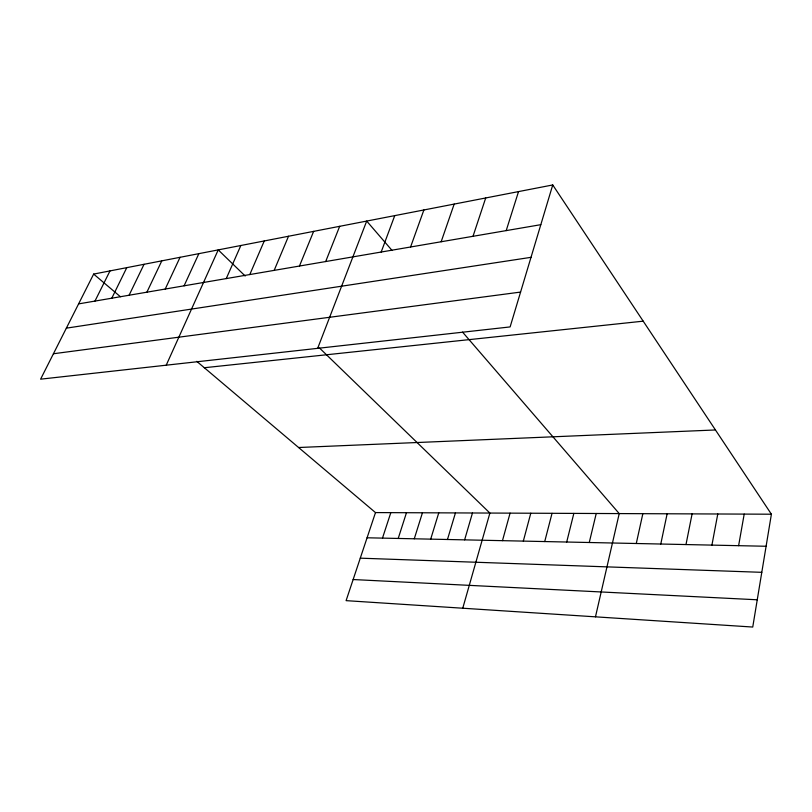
<?xml version="1.0" encoding="UTF-8"?>
<svg xmlns="http://www.w3.org/2000/svg" width="812" height="812" viewBox="0 0 812 812"><rect width="100%" height="100%" fill="white"/><g stroke="black" fill="none" stroke-linecap="round" stroke-linejoin="round"><path stroke-width="1.22" d="M552.739 184.953L510.119 326.921L40.6 379.174L93.654 274.08L552.739 184.953L771.4 514.209L752.744 627.047L346.095 600.647L375.489 512.585L196.768 361.34M738.615 545.674L744.198 514.097M711.921 545.106L717.778 513.986M685.988 544.558L692.098 513.884M660.785 544.02L667.129 513.783M636.283 543.502L642.85 513.681M595.47 616.836L619.221 513.59L462.556 332.108M589.268 542.507L596.231 513.488M566.705 542.02L573.84 513.397M544.73 541.553L552.038 513.316M523.324 541.107L530.784 513.225M502.476 540.66L510.078 513.143M462.759 608.218L489.89 513.062L319.542 348.043M464.616 539.858L472.472 512.991M447.473 539.493L455.441 512.92M430.695 539.138L438.764 512.849M414.282 538.782L422.443 512.778M506.201 230.608L518.533 191.602M398.215 538.447L406.467 512.717M382.482 538.112L390.816 512.656M473.01 236.302L485.708 197.966M441.16 241.753L454.182 204.086M410.578 247L423.884 209.973M381.183 252.035L394.744 215.627M317.665 348.338L366.699 221.067L392.084 250.482M325.683 261.545L339.68 226.315M299.455 266.042L313.635 231.369M274.172 270.376L288.514 236.251M249.791 274.557L264.265 240.951M226.254 278.587L240.849 245.498M166.227 365.187L218.225 249.893L245.183 276.009M184.091 285.814L198.859 253.648M165.222 289.052L180.061 257.302M146.891 292.188L161.801 260.845M129.088 295.233L144.049 264.296M111.792 298.207L126.784 267.645M94.963 301.09L109.996 270.903M78.602 303.891L540.812 224.68M66.351 328.16L531.007 257.333M53.43 353.748L520.573 292.076M204.32 367.734L643.195 321.166M298.593 447.513L715.453 429.964M375.489 512.585L771.4 514.209M367.075 537.788L766.102 546.263M360.274 558.169L761.788 572.328M353.139 579.535L757.251 599.784M93.654 274.08L120.42 296.735"/></g></svg>
